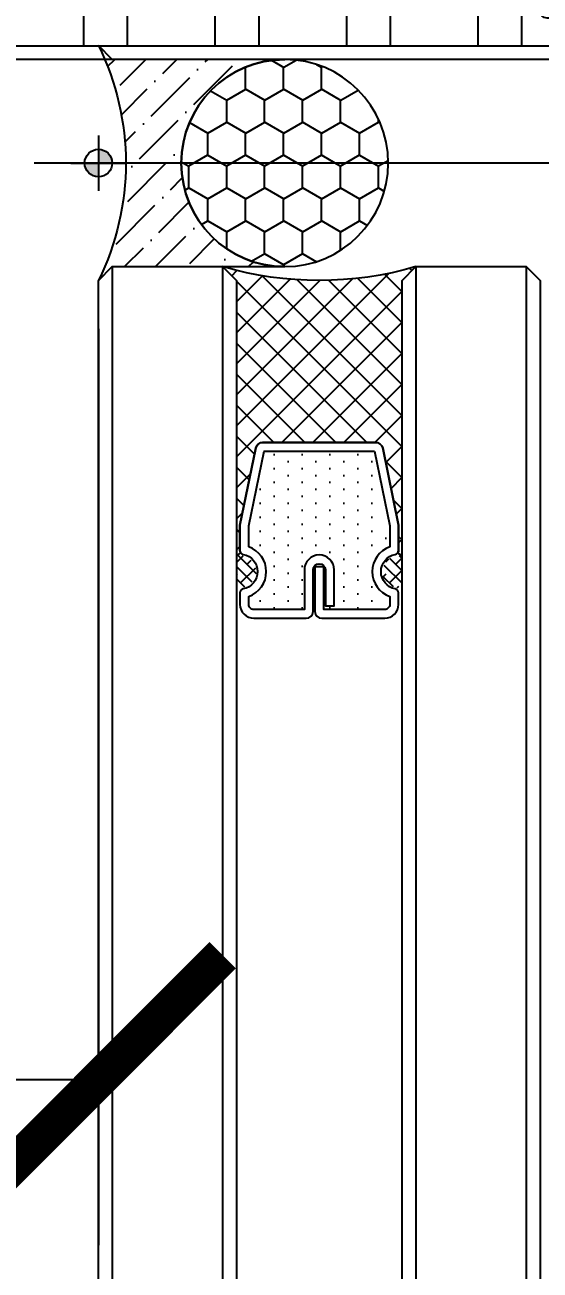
# Model space of a CAD drawing. Extents: x -8792 to 174344, y -43961 to 62816.
# Drawn here: x 122857.5 to 122894.9, y -10374 to -10283.9 of the extents above; entities that cross this region are included whole.
import ezdxf
from ezdxf.xclip import XClip

# ---------------------------------------------------------------- set-up
doc = ezdxf.new("R2010")
doc.units = 0
doc.header["$LTSCALE"] = 50
doc.header["$XCLIPFRAME"] = 0
for name, pattern in [('CENTER', [2, 1.25, -0.25, 0.25, -0.25]), ('CENTER2', [28.575000000000003, 19.05, -3.175, 3.175, -3.175]), ('DIVIDE', [1.25, 0.5, -0.25, 0, -0.25, 0, -0.25]), ('DOT2', [0.125, 0, -0.125])]:
    doc.linetypes.add(name, pattern=pattern)
for name, color, linetype in [('#标注', 1, 'Continuous'), ('#玻璃', 130, 'Continuous'), ('#胶', 95, 'Continuous'), ('#轴线', 1, 'CENTER2'), ('#配件', 11, 'Continuous'), ('#铝型材', 3, 'Continuous'), ('#铝板', 2, 'Continuous'), ('6 附件', 6, 'Continuous'), ('A-FLOR-OTLN', 4, 'DOT2'), ('TC', 251, 'Continuous'), ('XC', 3, 'Continuous'), ('中心线', 1, 'CENTER2'), ('其他', 4, 'Continuous'), ('吊顶', 7, 'Continuous'), ('螺栓钉类', 241, 'Continuous')]:
    doc.layers.add(name, color=color, linetype=linetype)
doc.styles.add('JHZX', font='jrs.shx', dxfattribs={"width": 0.6, "bigfont": 'jhz.shx'})
doc.dimstyles.new('JZBZ-12', dxfattribs={"dimscale": 12, "dimtxt": 3, "dimasz": 1.5, "dimexe": 1, "dimexo": 1, "dimgap": 0.5, "dimtad": 1, "dimdec": 0, "dimdsep": 46, "dimtxsty": 'JHZX', "dimblk1": 'ARCHTICK', "dimblk2": 'ARCHTICK', "dimsah": 1, "dimcen": 0, "dimclrd": 1, "dimclre": 1, "dimclrt": 2, "dimadec": 3, "dimazin": 2, "dimtfac": 1, "dimtdec": 0, "dimtix": 1, "dimtmove": 0, "dimatfit": 3, "dimfxl": 0, "dimtolj": 1, "dimlwd": -1, "dimlwe": -1, "dimarcsym": 0})
pattern_1 = [(45, (-4671.386548304992, -3985.966912536584), (-0.4490128060534576, 0.4490128060534577), []), (135, (-4671.386548304992, -3985.966912536584), (-1.347038418160373, 0.4490128060534578), [1.5875, -0.9525000000000001])]

# ---------------------------------------------------------------- blocks, each defined once
blk = doc.blocks.new('A$Cbd8d7c8c')
at = {"layer": 'A-FLOR-OTLN', "color": 8}
blk.add_lwpolyline([(-22721.24937731028, -15689.86968211655), (-43719.41647269274, -33393.16188598087, 0.413755730742382), (-43991.60535459826, -36560.98194338084, 0.1896724665796431), (122158.1740942716, -126683.0426204044, 0.414786072981368), (124666.0152100509, -124719.4948140864), (133885.1673546026, -48361.88285301649, 0.379931253570586), (116453.2507597166, -23207.94787260017, 0.2364517045148016)], format="xyb", dxfattribs=at)
at = {"layer": '吊顶', "const_width": 3}
blk.add_lwpolyline([(36525.16269515478, -42886.23891143122, 0.056654023901928), (31389.80361110461, -41079.322920529), (30859.08537955373, -40957.77536884585, -0.1125361045485018), (21289.4537036519, -36343.71662567847, -0.0289167358602449), (3039.011338204145, -19971.01165417739, 0.4135317777718731), (-633.6185435920488, -19953.37917324936), (-31397.94016679469, -50352.84389940772, 0.4147813061863365), (-31416.3285705545, -54033.31448566628, 0.1704916733923174), (123964.2830003048, -129414.7104053417, 0.4125640170375961), (126841.1750901889, -127143.2247624403), (136317.5030562885, -48655.55449670245, 1.269194860891986), (87076.80076918215, -54393.31561949174)], format="xyb", dxfattribs=at)
blk = doc.blocks.new('*U327')
at = {"layer": '6 附件', "linetype": 'DIVIDE'}
blk.add_line((0, -8.049517288775178), (0, 5.450482711232326), dxfattribs=at)
at = {"layer": '6 附件', "linetype": 'ByBlock'}
for p, q in [((-3.5, 2.450482711232325), (-3.5, 3.150482711229414)), ((-3.5, 3.150482711229414), (3.5, 3.150482711229414)), ((3.5, 3.150482711229414), (3.5, 2.450482711232325)), ((3.5, 2.450482711232325), (-3.5, 2.450482711232325)), ((-1.799999549984931, -2.049517288775178), (-1.799999549984931, 2.450482711232325)), ((1.799999549984931, -2.049517288775178), (1.799999549984931, 2.450482711232325)), ((-1.799999549984931, -2.049517288775178), (1.799999549984931, -2.049517288775178)), ((-1.612726136634591, -5.580942360291601), (-1.799999549984931, -5.049517288775178)), ((1.799999549926724, -5.049517288775178), (-1.799999549926724, -5.049517288775178)), ((1.799999549926724, -5.049517288775178), (0.2052008005557582, -6.300021799179603)), ((-0.6264907809090801, -6.300021799179603), (-1.612726136634591, -5.580942360291601)), ((-0.547282058862038, -6.549517288775178), (-0.6264907809090801, -6.300021799179603)), ((0.2052008005557582, -6.300021799179603), (-0.547282058862038, -6.549517288775178))]:
    blk.add_line(p, q, dxfattribs=at)
for centre, radius, start, end in [((0, -7.910254391383205), 11.60128894792036, 72.440826278738, 107.559173721262), ((-1.462500126566737, -3.549517288760626), 1.537499873428322, 102.6803625283, 257.3196374716745), ((1.462500126566737, -3.549517288760626), 1.537499873428361, 282.6803625283255, 77.31963747167453)]:
    blk.add_arc(centre, radius, start, end, dxfattribs=at)
blk = doc.blocks.new('*U328')
at = {"layer": '6 附件', "linetype": 'DIVIDE'}
blk.add_line((0, -6.549499039367447), (0, 5.450482711232326), dxfattribs=at)
at = {"layer": '6 附件', "linetype": 'ByBlock'}
for p, q in [((-3.5, 2.450482711232325), (-3.5, 3.150482711229414)), ((-3.5, 3.150482711229414), (3.5, 3.150482711229414)), ((3.5, 3.150482711229414), (3.5, 2.450482711232325)), ((3.5, 2.450482711232325), (-3.5, 2.450482711232325)), ((-1.799999549984931, -0.549499039367447), (-1.799999549984931, 2.450482711232325)), ((1.799999549984931, -0.549499039367447), (1.799999549984931, 2.450482711232325)), ((-1.799999549984931, -0.549499039367447), (1.799999549984931, -0.549499039367447)), ((-1.612726136634591, -4.080924110883871), (-1.799999549984931, -3.549499039367447)), ((1.799999549926724, -3.549499039367447), (-1.799999549926724, -3.549499039367447)), ((1.799999549926724, -3.549499039367447), (0.2052008005557582, -4.800003549771872)), ((-0.6264907809090801, -4.800003549771872), (-1.612726136634591, -4.080924110883871)), ((-0.547282058862038, -5.049499039367447), (-0.6264907809090801, -4.800003549771872)), ((0.2052008005557582, -4.800003549771872), (-0.547282058862038, -5.049499039367447))]:
    blk.add_line(p, q, dxfattribs=at)
for centre, radius, start, end in [((0, -7.910254391383205), 11.60128894792036, 72.440826278738, 107.559173721262), ((-1.462500126566737, -2.049499039352895), 1.537499873428322, 102.6803625283, 257.3196374716745), ((1.462500126566737, -2.049499039352895), 1.537499873428361, 282.6803625283255, 77.31963747167453)]:
    blk.add_arc(centre, radius, start, end, dxfattribs=at)
blk = doc.blocks.new('*U133')
at = {"layer": '中心线', "color": 1, "linetype": 'CENTER', "ltscale": 2.357947691000002}
blk.add_line((5.684341886080801e-13, -4.913665981791033), (5.684341886080801e-13, 32.43709610552367), dxfattribs=at)
at = {"layer": '其他', "linetype": 'Continuous'}
for p, q in [((0.3438610020396027, 26.0169789878903), (1.790000000000646, 26.28948166749138)), ((-2.399999999999409, 25.26270199671439), (-0.3861179761623816, 25.54573465733649)), ((-1.789999999999395, 25.61488566091982), (-0.3690868050284735, 25.88263492544838)), ((-1.789999999999395, 24.91051833250868), (2.273736754432321e-13, 25.24781633579421)), ((0.2311261569030876, 25.29136850966598), (1.790000000000646, 25.5851143390799)), ((0.4818958545697569, 25.6677260456408), (2.400000000000659, 25.93729800328567)), ((-1.789999999999395, 24.01488566091985), (1.790000000000646, 24.68948166749141)), ((-2.399999999999409, 23.66270199671437), (2.400000000000659, 24.33729800328565)), ((-1.789999999999395, 23.31051833250871), (1.790000000000646, 23.98511433907988)), ((-2.399999999999409, 22.06270199671435), (2.400000000000659, 22.73729800328562)), ((-1.789999999999395, 22.41488566091989), (1.790000000000646, 23.08948166749139)), ((-1.789999999999395, 21.71051833250869), (1.790000000000646, 22.38511433907986)), ((-2.399999999999409, 20.46270199671438), (2.400000000000659, 21.13729800328566)), ((-1.789999999999395, 20.81488566091986), (1.790000000000646, 21.48948166749137)), ((-1.789999999999395, 20.11051833250867), (1.790000000000646, 20.78511433907989)), ((-1.789999999999395, 19.21488566091984), (1.790000000000646, 19.8894816674914)), ((-2.399999999999409, 18.86270199671441), (2.400000000000659, 19.53729800328569)), ((-1.789999999999395, 18.5105183325087), (1.790000000000646, 19.18511433907992)), ((-1.789999999999395, 17.61488566091987), (1.790000000000646, 18.28948166749144)), ((-2.399999999999409, 17.26270199671439), (2.400000000000659, 17.93729800328567)), ((-1.789999999999395, 16.91051833250874), (1.790000000000646, 17.5851143390799)), ((-2.399999999999409, 15.66270199671437), (2.400000000000659, 16.33729800328565)), ((-1.789999999999395, 16.01488566091991), (1.790000000000646, 16.68948166749141)), ((-1.789999999999395, 15.31051833250871), (1.790000000000646, 15.98511433907988)), ((-2.399999999999409, 14.0627019967144), (2.400000000000659, 14.73729800328568)), ((-1.789999999999395, 14.41488566091989), (1.790000000000646, 15.08948166749139)), ((-1.789999999999395, 13.71051833250869), (1.790000000000646, 14.38511433907991)), ((-2.399999999999409, 12.46270199671444), (2.400000000000659, 13.13729800328571)), ((-1.789999999999395, 12.81488566091986), (1.790000000000646, 13.48948166749143)), ((-1.789999999999395, 12.11051833250873), (1.790000000000646, 12.78511433907995)), ((-1.789999999999395, 11.2148856609199), (1.790000000000646, 11.88948166749146)), ((-2.399999999999409, 10.86270199671441), (2.400000000000659, 11.53729800328569)), ((-1.789999999999395, 10.51051833250876), (1.790000000000646, 11.18511433907992)), ((-2.399999999999409, 9.26270199671439), (2.400000000000659, 9.937298003285669)), ((-1.789999999999395, 9.614885660919931), (1.790000000000646, 10.28948166749144)), ((-1.789999999999395, 8.910518332508737), (1.790000000000646, 9.585114339079901)), ((-2.399999999999409, 7.662701996714426), (2.400000000000659, 8.337298003285703)), ((-1.789999999999395, 8.014885660919909), (1.790000000000646, 8.689481667491414)), ((-1.789999999999395, 7.310518332508715), (1.790000000000646, 7.985114339079936)), ((-2.399999999999409, 6.06270199671446), (2.400000000000659, 6.737298003285738)), ((-1.789999999999395, 6.414885660919887), (1.790000000000646, 7.089481667491449)), ((-1.789999999999395, 5.710518332508749), (1.790000000000646, 6.38511433907997)), ((-1.789999999999395, 4.814885660919921), (1.790000000000646, 5.489481667491483)), ((-2.399999999999409, 4.462701996714437), (2.400000000000659, 5.137298003285715)), ((-1.789999999999395, 4.110518332508783), (1.790000000000646, 4.785114339079947)), ((-1.789999999999395, 3.214885660919955), (1.790000000000646, 3.88948166749146)), ((-2.399999999999409, 2.862701996714414), (2.400000000000546, 3.537298003285692)), ((-1.789999999999395, 2.51051833250876), (1.790000000000646, 3.185114339079924)), ((-2.399999999999409, 1.262701996714448), (2.400000000000546, 1.937298003285726)), ((-1.789999999999395, 1.614885660919932), (1.790000000000646, 2.289481667491437)), ((-1.789999999999395, 0.910518332508794), (1.790000000000646, 1.585114339079958)), ((-1.868996415000424, 1.212411918621564e-13), (1.790000000000646, 0.6894816674914712)), ((4.547473508864641e-13, 6.439777300134836e-14), (2.400000000000546, 0.3372980032857034))]:
    blk.add_line(p, q, dxfattribs=at)
at = {"layer": '螺栓钉类', "linetype": 'Continuous'}
for p, q in [((-0.2999999999993861, 31.99999999999984), (-1.789999999999281, 30.51)), ((-0.3690868050284735, 25.88263492544838), (0.300000000000523, 31.99999999999984)), ((5.684341886080801e-13, 31.99999999999989), (-0.2999999999993861, 31.99999999999989)), ((5.684341886080801e-13, 31.99999999999989), (0.3000000000006366, 31.99999999999989)), ((0.3000000000006366, 31.99999999999984), (1.790000000000532, 30.50999999999994)), ((-1.789999999999509, 25.61488566091982), (-1.789999999999281, 30.51)), ((1.790000000000532, 26.28948166749138), (1.790000000000532, 30.50999999999994)), ((1.790000000000646, 26.28948166749138), (2.400000000000659, 25.93729800328561)), ((-2.399999999999295, 25.26270199671428), (-1.789999999999509, 25.61488566091982)), ((-2.399999999999295, 25.26270199671428), (-1.789999999999395, 24.91051833250868)), ((1.790000000000646, 25.5851143390799), (2.400000000000659, 25.93729800328561)), ((1.790000000000532, 24.68948166749136), (1.790000000000532, 25.5851143390799)), ((-1.789999999999395, 24.01488566091991), (-1.789999999999395, 24.91051833250868)), ((1.790000000000646, 24.68948166749141), (2.400000000000659, 24.33729800328565)), ((-2.399999999999295, 23.66270199671425), (-1.789999999999395, 24.01488566091985)), ((-2.399999999999295, 23.66270199671425), (-1.789999999999395, 23.31051833250871)), ((1.790000000000646, 23.98511433907988), (2.400000000000659, 24.33729800328565)), ((1.790000000000532, 23.08948166749133), (1.790000000000532, 23.98511433907988)), ((-1.789999999999395, 22.41488566091989), (-1.789999999999395, 23.31051833250871)), ((1.790000000000646, 23.08948166749139), (2.400000000000659, 22.73729800328562)), ((1.790000000000646, 22.38511433907986), (2.400000000000659, 22.73729800328562)), ((-2.399999999999295, 22.06270199671429), (-1.789999999999395, 22.41488566091989)), ((-2.399999999999295, 22.06270199671429), (-1.789999999999395, 21.71051833250869)), ((-1.789999999999395, 20.81488566091986), (-1.789999999999395, 21.71051833250869)), ((1.790000000000532, 21.48948166749148), (1.790000000000646, 22.38511433907986)), ((-2.399999999999295, 20.46270199671432), (-1.789999999999395, 20.81488566091986)), ((1.790000000000646, 21.48948166749137), (2.400000000000659, 21.1372980032856)), ((1.790000000000646, 20.78511433907989), (2.400000000000659, 21.1372980032856)), ((1.790000000000532, 19.88948166749146), (1.790000000000532, 20.78511433907983)), ((-2.399999999999295, 20.46270199671432), (-1.789999999999395, 20.11051833250867)), ((-1.789999999999395, 19.21488566091984), (-1.789999999999395, 20.11051833250867)), ((1.790000000000646, 19.8894816674914), (2.400000000000659, 19.53729800328563)), ((-2.399999999999295, 18.8627019967143), (-1.789999999999395, 19.21488566091984)), ((1.790000000000646, 19.18511433907992), (2.400000000000659, 19.53729800328563)), ((1.790000000000532, 18.28948166749144), (1.790000000000532, 19.18511433907987)), ((-2.399999999999295, 18.8627019967143), (-1.789999999999395, 18.5105183325087)), ((-1.789999999999395, 17.61488566091987), (-1.789999999999395, 18.51051833250865)), ((1.790000000000646, 18.28948166749144), (2.400000000000659, 17.93729800328567)), ((-2.399999999999295, 17.26270199671428), (-1.789999999999395, 17.61488566091987)), ((-2.399999999999295, 17.26270199671428), (-1.789999999999395, 16.91051833250874)), ((1.790000000000646, 17.5851143390799), (2.400000000000659, 17.93729800328567)), ((1.790000000000532, 16.68948166749147), (1.790000000000532, 17.58511433907984)), ((-1.789999999999395, 16.01488566091991), (-1.789999999999395, 16.91051833250874)), ((1.790000000000646, 16.68948166749141), (2.400000000000659, 16.33729800328565)), ((1.790000000000646, 15.98511433907988), (2.400000000000659, 16.33729800328565)), ((-2.399999999999295, 15.66270199671431), (-1.789999999999395, 16.01488566091991)), ((-2.399999999999295, 15.66270199671431), (-1.789999999999395, 15.31051833250871)), ((1.790000000000532, 15.0894816674915), (1.790000000000532, 15.98511433907976)), ((-1.789999999999395, 14.41488566091989), (-1.789999999999395, 15.31051833250871)), ((1.790000000000646, 15.08948166749139), (2.400000000000659, 14.73729800328562)), ((1.790000000000646, 14.38511433907991), (2.400000000000659, 14.73729800328562)), ((-2.399999999999295, 14.06270199671435), (-1.789999999999395, 14.41488566091989)), ((-2.399999999999295, 14.06270199671435), (-1.789999999999395, 13.71051833250869)), ((-1.789999999999395, 12.81488566091992), (-1.789999999999395, 13.71051833250869)), ((1.790000000000532, 13.48948166749148), (1.790000000000532, 14.38511433907991)), ((-2.399999999999295, 12.46270199671432), (-1.789999999999395, 12.81488566091986)), ((1.790000000000646, 13.48948166749143), (2.400000000000659, 13.13729800328566)), ((1.790000000000646, 12.78511433907995), (2.400000000000659, 13.13729800328566)), ((1.790000000000532, 11.88948166749146), (1.790000000000532, 12.78511433907995)), ((-2.399999999999295, 12.46270199671432), (-1.789999999999395, 12.11051833250873)), ((-1.789999999999395, 11.21488566091995), (-1.789999999999395, 12.11051833250878)), ((1.790000000000646, 11.88948166749146), (2.400000000000659, 11.53729800328569)), ((-2.399999999999295, 10.8627019967143), (-1.789999999999395, 11.2148856609199)), ((-2.399999999999295, 10.8627019967143), (-1.789999999999395, 10.51051833250876)), ((1.790000000000646, 11.18511433907992), (2.400000000000659, 11.53729800328569)), ((1.790000000000532, 10.28948166749144), (1.790000000000532, 11.18511433907992)), ((-1.789999999999395, 9.614885660919875), (-1.789999999999395, 10.5105183325087)), ((1.790000000000646, 10.28948166749144), (2.400000000000659, 9.937298003285669)), ((1.790000000000646, 9.585114339079901), (2.400000000000659, 9.937298003285669)), ((-2.399999999999295, 9.262701996714334), (-1.789999999999395, 9.614885660919931)), ((-2.399999999999295, 9.262701996714334), (-1.789999999999395, 8.910518332508737)), ((1.790000000000646, 8.68948166749147), (1.790000000000646, 9.585114339079901)), ((-1.789999999999395, 8.014885660919909), (-1.789999999999395, 8.910518332508737)), ((1.790000000000646, 8.689481667491414), (2.400000000000659, 8.337298003285646)), ((1.790000000000646, 7.985114339079936), (2.400000000000659, 8.337298003285646)), ((-2.399999999999295, 7.662701996714369), (-1.789999999999395, 8.014885660919909)), ((-2.399999999999295, 7.662701996714369), (-1.789999999999395, 7.310518332508715)), ((-1.789999999999395, 6.414885660919887), (-1.789999999999395, 7.310518332508715)), ((1.790000000000646, 7.089481667491449), (1.790000000000646, 7.985114339079879)), ((-2.399999999999295, 6.062701996714346), (-1.789999999999395, 6.414885660919887)), ((1.790000000000646, 7.089481667491449), (2.400000000000659, 6.737298003285681)), ((1.790000000000646, 6.38511433907997), (2.400000000000659, 6.737298003285681)), ((1.790000000000646, 5.489481667491483), (1.790000000000646, 6.385114339079856)), ((-2.399999999999295, 6.062701996714346), (-1.789999999999395, 5.710518332508749)), ((-1.789999999999395, 4.814885660919921), (-1.789999999999395, 5.710518332508806)), ((1.790000000000646, 5.489481667491483), (2.400000000000659, 5.137298003285715)), ((-2.399999999999295, 4.462701996714324), (-1.789999999999395, 4.814885660919921)), ((1.790000000000646, 4.785114339079947), (2.400000000000659, 5.137298003285715)), ((1.790000000000646, 3.88948166749146), (1.790000000000646, 4.785114339079947)), ((-2.399999999999295, 4.462701996714324), (-1.789999999999395, 4.110518332508783)), ((-1.789999999999395, 3.214885660919955), (-1.789999999999395, 4.110518332508726)), ((1.790000000000646, 3.88948166749146), (2.400000000000659, 3.537298003285692)), ((-2.399999999999295, 2.862701996714357), (-1.789999999999395, 3.214885660919955)), ((-2.399999999999295, 2.862701996714357), (-1.789999999999395, 2.51051833250876)), ((1.790000000000646, 3.185114339079924), (2.400000000000659, 3.537298003285692)), ((1.790000000000646, 2.289481667491437), (1.790000000000646, 3.185114339079924)), ((-1.789999999999395, 1.614885660919932), (-1.789999999999395, 2.51051833250876)), ((1.790000000000646, 2.289481667491437), (2.400000000000659, 1.937298003285669)), ((1.790000000000646, 1.585114339079958), (2.400000000000659, 1.937298003285669)), ((-2.399999999999295, 1.262701996714391), (-1.789999999999395, 1.614885660919932)), ((-2.399999999999295, 1.262701996714391), (-1.789999999999395, 0.910518332508794)), ((-1.789999999999395, 0.2000000000001099), (-1.789999999999395, 0.910518332508794)), ((1.790000000000646, 0.6894816674914144), (1.790000000000646, 1.585114339080015)), ((-4.749999999999432, -2.137196594791809), (-4.749999999999432, 6.439777300134836e-14)), ((-4.749999999999432, 6.439777300134836e-14), (-1.989999999999441, 1.212411918621564e-13)), ((-1.989999999999441, 1.212411918621564e-13), (2.600000000000591, 6.439777300134836e-14)), ((1.790000000000646, 0.6894816674914712), (2.400000000000659, 0.3372980032857034)), ((2.400000000000546, 0.200000000000053), (2.400000000000659, 0.3372980032857034)), ((2.600000000000591, 6.439777300134836e-14), (4.750000000000568, 7.554354140540343e-15)), ((4.750000000000568, -2.137196594791809), (4.750000000000568, 7.554354140540343e-15)), ((-0.3999999999994088, -3.29999999999989), (0.4000000000005457, -3.299999999999947)), ((-0.3999999999994088, -3.689993742175197), (-0.3999999999994088, -3.29999999999989)), ((0.4000000000005457, -3.689993742175197), (0.4000000000005457, -3.299999999999947))]:
    blk.add_line(p, q, dxfattribs=at)
for centre, radius, start, end in [((-3.340083333331904, 34.89508333333226), 4.650990666572491, 289.4679947367609, 321.5035641735586), ((0.0357237604303009, 25.69329009620066), 0.4469038579715855, 154.9327744134776, 46.40998288717338), ((-1.989999999999441, 0.2000000000001099), 0.2, 270, 0), ((2.600000000000591, 0.200000000000053), 0.2, 180, 270), ((5.684341886080801e-13, 4.300000000000019), 8, 233.5764263576679, 267.1340160174038), ((5.684341886080801e-13, 4.300000000000019), 8, 272.8659839825962, 306.4235736423321)]:
    blk.add_arc(centre, radius, start, end, dxfattribs=at)
blk = doc.blocks.new('A$Cb70f4211')
at = {"layer": 'XC'}
blk.add_lwpolyline([(22.99995731236413, 21.99991490575485), (22.99995731236413, -15.00001716474071), (20.99995731236413, -15.00001716474071), (20.99995731236413, 19.99991490575485), (-1.000042701489292, 19.99988188128918), (-1.000026562483981, 10.49991939915344), (-1.300025439122692, 9.999918725341558), (-1.000024315784685, 9.499919399386272), (-1.000010835472494, 3.499919399386272, -0.414213562373095), (-1.500009712064639, 2.999918275978416), (-2.500009712064639, 2.999916029162705, -0.414213562373095), (-3.000010835472494, 3.499914905754849), (-3.000047906301916, 19.99991490575485), (-17.50004616274964, 19.99986006645486, -0.4142138215114166), (-18.00004805380013, 20.49985861778259), (-18.00005095102824, 21.49985837680288, -0.4142134444205607), (-17.50005260109901, 21.99985982524231), (-11.00005208374932, 21.99988232855685), (-10.50005140970461, 21.69988345191814), (-10.00005208374932, 21.99988457537256), (22.99995731236413, 21.99988457537256)], format="xyb", dxfattribs=at)
at = {"layer": '6 附件', "xscale": -1, "rotation": 0.0001287275399075583}
blk.add_blockref('*U328', (-10.50004657823592, 19.54939709487371), dxfattribs=at)
at = {"layer": '6 附件', "rotation": 90}
blk.add_blockref('*U327', (-2.019915537675843, 9.878360215341672), dxfattribs=at)
at = {"layer": '螺栓钉类', "rotation": 270}
blk.add_blockref('*U133', (20.99995731236413, -7.500017008278519), dxfattribs=at)
blk = doc.blocks.new('A$C4fdf1d9b')
at = {"layer": 'TC', "ltscale": 0.5}
h = blk.add_hatch(dxfattribs=at)
h.set_pattern_fill('ANSI32', color=256, scale=2, angle=225, style=0)
h.set_pattern_definition([(270, (2, -1757.500000156557), (9.525000000000002, -1.77635683940025e-15), []), (270, (-1.175001371419057, -1760.675001527918), (9.525000000000002, -1.77635683940025e-15), [])])
h.paths.add_polyline_path([(2, 67.49999984350143), (20, 49.49999984350143), (484.0003725878778, 72.49973735765889), (484.0001232803625, 91.50033447201713)])
h.paths.add_polyline_path([(151.0000000002328, -1449.000000000058), (169.000000000291, -1431.000000000058), (19, -1431.000000000058), (1, -1449.000000000058)])
h.paths.add_polyline_path([(300.9999999995343, -1649.000000000058), (318.9999999995343, -1631.000000000058), (168.9999999998254, -1631.000000000058), (150.9999999997672, -1649.000000000058)])
h.paths.add_polyline_path([(341.4995379747124, -1849.000005883368), (342.4997429589421, -1831.000008423165), (318.9999999997672, -1831.000008423194), (301.0000005903566, -1849.000005883368)])
h.paths.add_polyline_path([(359.5004362852633, -1831.000322590957), (359.5004365022469, -1849.00032520797), (2481.165297608241, -1849.000325207911), (2481.165297391271, -1831.000322588559)])
at = {"layer": '#铝板'}
blk.add_lwpolyline([(358.5004614342615, -1849.000016706083), (2483.999753115582, -1849.000634242781), (2483.999712674646, -1831.000636489538), (2484.999712674646, -1831.000634242781), (2484.999755362282, -1850.000634242781), (357.5004591875186, -1850.000033321488)], dxfattribs=at)
at = {"color": 6, "ltscale": 10, "rotation": 359.9987671874062}
blk.add_blockref('A$Cb70f4211', (2484.999385434901, -1849.99998205126), dxfattribs=at)
blk = doc.blocks.new('XDSFFGGH')
at = {"layer": '#胶'}
h = blk.add_hatch(dxfattribs=at)
h.set_pattern_fill('ANSI36', color=256, angle=-90.00000000000001, style=0)
h.set_pattern_definition([(315, (70143.88207046238, 25666.65930587909), (3.086963041617522, -0.8418990113502341), [3.96875, -0.79375, 0, -0.79375])])
edge = h.paths.add_edge_path()
edge.add_line((65952.00156702784, 20473.57966751065), (65956.98156718437, 20473.57966751065))
edge.add_arc((65956.98156718437, 20481.0796676672), 7.500000156549504, 90, 270, ccw=False)
edge.add_line((65956.98156718437, 20488.57966782376), (65952.00156702784, 20488.57966782376))
edge.add_line((65952.00156702784, 20488.57966782376), (65951.4371204788, 20488.57966782376))
edge.add_line((65951.4371204788, 20488.57966782376), (65949.48156702782, 20488.57966782376))
edge.add_line((65949.48156702782, 20488.57966782376), (65948.48156702782, 20488.57966782376))
edge.add_line((65948.48156702782, 20488.57966782376), (65944.48156702782, 20488.57966782376))
edge.add_line((65944.48156702782, 20488.57966782376), (65943.48156702782, 20489.57966782376))
edge.add_arc((65926.22585993556, 20481.0796676672), 19.23562917908797, -26.224426557795084, 26.224426557804804, ccw=False)
edge.add_line((65943.48156702782, 20472.57966751065), (65944.48156702782, 20473.57966751065))
edge.add_line((65944.48156702782, 20473.57966751065), (65948.48156702782, 20473.57966751065))
edge.add_line((65948.48156702782, 20473.57966751065), (65949.48156702782, 20473.57966751065))
edge.add_line((65949.48156702782, 20473.57966751065), (65951.00156702784, 20473.57966751065))
edge.add_line((65951.00156702784, 20473.57966751065), (65952.00156702784, 20473.57966751065))
at = {"layer": '#配件'}
h = blk.add_hatch(dxfattribs=at)
h.set_pattern_fill('HONEY', color=256, angle=-90.00000000000001, style=0)
h.set_pattern_definition([(270, (70143.88207046238, 25666.65930587909), (1.374814999999999, -2.381250000000001), [1.5875, -3.175]), (29.99999999999998, (70143.88207046238, 25666.65930587909), (1.374815492761696, 2.381249715503902), [1.5875, -3.174999999999999]), (329.9999999999999, (70143.88207046238, 25666.65930587909), (2.749630492761694, -2.844960978520302e-07), [-3.174999999999999, 1.5875])])
edge = h.paths.add_edge_path()
edge.add_arc((65956.98156718437, 20481.0796676672), 7.500000156550414, 0, 360)
at = {"extrusion": (0, 0, -1)}
h = blk.add_hatch(color=1, dxfattribs=at)
edge = h.paths.add_edge_path()
edge.add_arc((-65943.48156702782, 20481.0796676672), 0.9999999999999999, 360, 450)
edge.add_line((-65943.48156702782, 20482.0796676672), (-65943.48156702782, 20481.0796676672))
edge.add_line((-65943.48156702782, 20481.0796676672), (-65942.48156702782, 20481.0796676672))
edge = h.paths.add_edge_path()
edge.add_arc((-65943.48156702782, 20481.0796676672), 0.9999999999999999, 180, 270)
edge.add_line((-65943.48156702782, 20480.0796676672), (-65943.48156702782, 20481.0796676672))
edge.add_line((-65943.48156702782, 20481.0796676672), (-65944.48156702782, 20481.0796676672))
at = {"layer": '#胶'}
for p, q in [((65943.48156702782, 20489.57966782376), (65944.48156702782, 20488.57966782376)), ((65944.48156702782, 20488.57966782376), (65956.98156718437, 20488.57966782376)), ((65944.48156702782, 20473.57966751065), (65943.48156702782, 20472.57966751065)), ((65956.98156718437, 20473.57966751065), (65944.48156702782, 20473.57966751065))]:
    blk.add_line(p, q, dxfattribs=at)
for centre, radius, start, end in [((65926.22585993556, 20481.0796676672), 19.23562917909247, 333.7755734421455, 26.22442655785454), ((65926.22585993556, 20481.0796676672), 19.23562917909247, 333.7755734422049, 26.22442655780478), ((65956.98156718437, 20481.0796676672), 7.500000156550414, 90, 270)]:
    blk.add_arc(centre, radius, start, end, dxfattribs=at)
at = {"layer": '#配件'}
blk.add_circle((65956.98156718437, 20481.0796676672), 7.500000156550414, dxfattribs=at)
at = {"color": 1, "extrusion": (0, 0, -1)}
for p, q in [((65943.48156702782, 20479.0796676672), (65943.48156702782, 20483.0796676672)), ((65941.48156702782, 20481.0796676672), (65945.48156702782, 20481.0796676672))]:
    blk.add_line(p, q, dxfattribs=at)
blk.add_circle((-65943.48156702782, 20481.0796676672), 1, dxfattribs=at)
blk = doc.blocks.new('*U130')
at = {"layer": '#玻璃'}
h = blk.add_hatch(dxfattribs=at)
h.set_pattern_fill('ANSI37', color=95, scale=0.5, style=0)
h.set_pattern_definition([(45, (-4671.386548304992, -3985.966912536584), (-1.122532015133644, 1.122532015133644), []), (135, (-4671.386548304992, -3985.966912536584), (-1.122532015133644, -1.122532015133644), [])])
edge = h.paths.add_edge_path()
edge.add_arc((13.22727271436543, -9.895949277519776), 0.5, 101.66357462732992, 179.9999998552378, ccw=False)
edge.add_line((13.12619035402531, -9.406273510885967), (18.70553571414985, -8.254545292779312))
edge.add_line((18.70553571414985, -8.254545292779312), (20.53618744916821, -8.25454529605895))
edge.add_arc((20.53618744862979, -8.554545296059132), 0.3000000000001819, 50.88235127368972, 89.99999989716918, ccw=False)
edge.add_line((20.72546189517834, -8.321789664797507), (20.93788397916433, -8.000000004092726))
edge.add_line((20.93788397916433, -8.000000004092726), (0.9999999999990905, -8))
edge.add_line((0.9999999999990905, -8), (-4.018966137664393e-08, -6.999999999999545))
edge.add_arc((-23.99999944694537, -14.00000005878201), 24.99999944694457, -16.260204933224998, 16.26020521833499, ccw=False)
edge.add_line((-5.356923793442547e-09, -20.99999999813781), (0.9999999946448952, -19.9999999981369))
edge.add_line((0.9999999946448952, -19.9999999981369), (20.93788400652829, -19.99999999714009))
edge.add_line((20.93788400652829, -19.99999999714009), (20.7254618926745, -19.67821029370816))
edge.add_arc((20.53618744862979, -19.44545466041063), 0.3000000000002819, 270.00000010283077, 309.1176481099815, ccw=False)
edge.add_line((20.53618744916821, -19.74545466041081), (18.70556974772899, -19.74545466369045))
edge.add_line((18.70556974772899, -19.74545466369045), (18.70553571415167, -19.74545466369045))
edge.add_line((18.70553571415167, -19.74545466369045), (13.12619035402531, -18.5937264455838))
edge.add_arc((13.22727271436543, -18.10405067894999), 0.5000000000003374, 180.0000001447621, 258.3364253726701, ccw=False)
edge.add_line((12.72727271436543, -18.10405068021328), (12.72727271408348, -17.99295434429041))
edge.add_line((12.72727271408348, -17.99295434429041), (12.72727270399719, -13.99999997823488))
edge.add_line((12.72727270399719, -13.99999997823488), (12.72727271436543, -9.895949276256488))
h = blk.add_hatch(dxfattribs=at)
h.set_pattern_fill('ANSI38', color=95, scale=0.2, style=0)
h.set_pattern_definition(pattern_1)
edge = h.paths.add_edge_path(flags=17)
edge.add_arc((22.08003762601584, -8.254545339494598), 1.170174465914431, 167.4361369484806, 372.5638632568743)
edge.add_line((23.22219127190783, -8.000000000010004), (20.93788397921162, -8.00000000410364))
edge = h.paths.add_edge_path(flags=17)
edge.add_arc((22.08003762601584, -8.254545339494598), 1.170174465914431, 167.4361369484806, 372.5638632568743)
edge.add_line((23.22219127190783, -8.000000000010004), (20.93788397921162, -8.00000000410364))
edge = h.paths.add_edge_path()
edge.add_ellipse((22.08003765246849, -19.74544763218273), major_axis=(0.8274383000213023, 0.8274383000213023), ratio=0.9999999999964249, start_angle=302.4361369483661, end_angle=507.5638632567405)
edge.add_line((20.93788400657468, -19.99999297166687), (23.22219129927271, -19.99999296757414))
h = blk.add_hatch(dxfattribs=at)
h.set_pattern_fill('ANSI38', color=95, scale=0.2, style=0)
h.set_pattern_definition(pattern_1)
edge = h.paths.add_edge_path()
edge.add_arc((22.08003762601584, -8.254545339494598), 1.170174465914431, 167.4361369484806, 372.5638632568743)
edge.add_line((23.22219127190783, -8.000000000010004), (20.93788397921162, -8.00000000410364))
h = blk.add_hatch(dxfattribs=at)
h.set_pattern_fill('DOTS', color=95, scale=0.5, style=0)
h.set_pattern_definition([(180, (460.7240095156649, -235.7473697988071), (-0.5051136364014382, 1.010227272710472), [0, -1.010227272802876])])
edge = h.paths.add_edge_path()
edge.add_line((21.95454118934322, -15.08181764587516), (24.81817623585903, -15.0818176407447))
edge.add_line((24.81817623585903, -15.0818176407447), (24.81817624486666, -18.19999363358465))
edge.add_ellipse((24.18181290120629, -18.1999936347479), major_axis=(0.4499768355802644, 0.4499768355802646), ratio=0.9999999999997978, start_angle=225.0000001047399, end_angle=315.0000001047283, ccw=False)
edge.add_line((24.18181290236953, -18.83635697835007), (23.87994499382421, -18.83635697889076))
edge.add_ellipse((22.08003765250487, -19.47272032573255), major_axis=(1.34993050678172, 1.34993050678172), ratio=0.9999999999997139, start_angle=334.4712207353473, end_angle=475.528779469961)
edge.add_line((20.28013030890543, -18.8363569853409), (18.77053185777186, -18.83635698804574))
edge.add_line((18.77053185777186, -18.83635698804574), (13.36363605772021, -17.72022703671109))
edge.add_line((13.36363605772021, -17.72022703671109), (13.36363603754853, -10.27976589202444))
edge.add_line((13.36363603754853, -10.27976589202444), (18.77053183360022, -9.163635921305286))
edge.add_line((18.77053183360022, -9.163635921305286), (20.28013028473379, -9.163635918600448))
edge.add_ellipse((22.08003762605313, -8.527272571751382), major_axis=(1.349930506783333, 1.349930506783333), ratio=0.9999999999998402, start_angle=154.4712207355561, end_angle=295.5287794697451)
edge.add_line((23.87994496965257, -9.163635912150767), (24.18181287819789, -9.163635911610072))
edge.add_ellipse((24.18181287931475, -9.799999255212242), major_axis=(0.4499768355806285, 0.4499768355806285), ratio=0.999999999998181, start_angle=315.0000001005467, end_angle=405.00000010060995, ccw=False)
edge.add_line((24.81817622297513, -9.799999254094928), (24.81817623335064, -13.68181828476872))
edge.add_line((24.81817623335064, -13.68181828476872), (24.56363089589649, -13.68181828522484))
edge.add_line((24.56363089589649, -13.68181828522484), (24.56363089452771, -12.91818227287422))
edge.add_line((24.56363089452771, -12.91818227287422), (21.95454118546695, -12.91818227754902))
edge.add_ellipse((21.95454118740508, -13.99999996171209), major_axis=(-0.7649606205146102, 0.7649606205146102), ratio=0.9999999999991456, start_angle=-44.99999989737609, end_angle=135.0000001026239)
at = {"layer": '#玻璃', "color": 8, "linetype": 'Continuous'}
for p, q in [((0, 1), (690.1756986856342, 0.9999999999999822)), ((0, -7), (690.1756986856342, -7.000000000000018)), ((-5.355104804039001e-09, -20.99999999813735), (690.1756986802791, -20.99999999813737)), ((-5.355104804039001e-09, -28.99999999813735), (690.1756986802791, -28.99999999813737))]:
    blk.add_line(p, q, dxfattribs=at)
at = {"layer": '#玻璃', "color": 130}
for points in [[(690.1756986856342, -8.000000000000018), (1, -8), (0, -7), (0, 1), (1, 2), (690.1756986856342, 1.999999999999982)], [(690.1756986802791, -29.99999999813737), (0.9999999946448952, -29.99999999813735), (-5.355104804039001e-09, -28.99999999813735), (-5.355104804039001e-09, -20.99999999813735), (0.9999999946448952, -19.99999999813735), (690.1756986802791, -19.99999999813737)]]:
    blk.add_lwpolyline(points, dxfattribs=at)
at = {"layer": '#玻璃', "color": 95, "elevation": 1.58712893258799e-08}
for points in [[(12.72727271436543, -9.895949276256488, -0.3557714435114023), (13.12619035402531, -9.406273510885967), (18.70553571414985, -8.254545292779312), (20.53618744916821, -8.25454529605895, -0.1723599693246826), (20.72546189517834, -8.321789664797507), (20.93788397916433, -8.000000004092726), (0.9999999999990905, -8), (-4.018966137664393e-08, -6.999999999999545, -0.1428571461293512), (-5.356923793442547e-09, -20.99999999813781), (0.9999999946448952, -19.9999999981369), (20.93788400652829, -19.99999999714009), (20.7254618926745, -19.67821029370816, -0.1723599665555031), (20.53618744916821, -19.74545466041081), (18.70556974772899, -19.74545466369045), (18.70553571415167, -19.74545466369045), (13.12619035402531, -18.5937264455838, -0.3557714435114023), (12.72727271436543, -18.10405068021328), (12.72727271408348, -17.99295434429041), (12.72727270399719, -13.99999997823488)], [(13.36363605779479, -10.00703858792394), (18.77053185776367, -8.890908636606127), (20.28036949802117, -8.89090863934598, 0.7064841836147231), (23.87970332083569, -8.890915671214316), (24.45453958995313, -8.890915672244319, -0.4142135626265599), (24.81817624559153, -9.254552329500257), (24.81817623382994, -13.68181828476827), (21.73635951494271, -13.68181829046944), (21.73635951608139, -14.31818163409434), (24.95453957810332, -14.3181816281417, 0.4142135610531581), (25.45453957717837, -13.81818162947002), (25.45453958930193, -9.254552331190553, 0.4142135626264271), (24.45453959109363, -8.254552328533919), (23.62388649060267, -8.25455232704553, 0.3584896500331601), (23.32950985961179, -8.49673883530977, -0.8237466754606625), (20.83056434118589, -8.4967331422381, 0.3584909324768797), (20.53618744916821, -8.25454529605895), (18.70553571415076, -8.254545292779312), (13.12619035402531, -9.406273510885967, 0.3557714435114023), (12.72727271436543, -9.895949276256488), (12.72727270399719, -13.99999997823488), (12.72727271408348, -17.99295434429041), (12.72727271436543, -18.10405068021328, 0.3557714435114023), (13.12619035402531, -18.5937264455838), (13.23498444909728, -18.6161844977687), (13.2349858400712, -18.61617775943978), (18.70556974772899, -19.74545466369045), (20.53618744916821, -19.74545466041081, 0.3584909324105703), (20.83056434117225, -19.50326681430079, -0.8237466755765136), (23.32950985966545, -19.50326112143739, 0.3584896500640142), (23.62388649091736, -19.74544762942423), (24.45453959109363, -19.74544762793585, 0.4142135626264271), (25.45453958930193, -18.74544762527921), (25.45453957920745, -14.94545429554682, 0.414213562119763), (24.95453957831069, -14.44545429687514), (21.95454118820271, -14.4454543022498, -1), (21.95454118660564, -13.55454562117438), (24.5636308956673, -13.55454561649958), (24.5636308945268, -12.91818227278918), (21.95454118546604, -12.91818227746398, 1), (21.95454118934413, -15.0818176459602), (24.81817623585812, -15.0818176408302), (24.81817624559153, -18.74544762696951, -0.4142135626265599), (24.45453958995313, -19.10908428422545), (23.87970332083569, -19.10908428525545, 0.7064841836147231), (20.28036949802117, -19.10909131712378), (18.77053185776731, -19.10909131986409), (13.36363605779479, -17.99296136854582), (13.36363604770759, -13.99999997662735)]]:
    blk.add_lwpolyline(points, format="xyb", close=True, dxfattribs=at)
blk = doc.blocks.new('sdasdf')
at = {"layer": '#轴线'}
blk.add_line((362778.8278885852, -1412.999983558722), (362598.8187910244, -1412.999983558693), dxfattribs=at)
blk = doc.blocks.new('_ARCHTICK')
at = {"color": 0, "linetype": 'ByBlock', "const_width": 0.15}
blk.add_lwpolyline([(-0.5, -0.5), (0.5, 0.5)], dxfattribs=at)
blk = doc.blocks.new('*D184')
at = {"layer": '#标注', "color": 1, "ltscale": 10, "transparency": 16777216}
for p, q in [((120762.8691946794, -10298.39223781805), (120762.8691946794, -10372.24541785924)), ((122862.8690074866, -10305.89222346101), (122862.8690074866, -10372.24541785924)), ((120762.8691946794, -10360.24541785924), (122862.8690074866, -10360.24541785924))]:
    blk.add_line(p, q, dxfattribs=at)
at = {"layer": 'Defpoints', "color": 0, "ltscale": 10, "transparency": 16777216}
for p in [(120762.8691946794, -10286.39223781805), (122862.8690074866, -10293.89222346101), (122862.8690074866, -10360.24541785924)]:
    blk.add_point(p, dxfattribs=at)
at = {"layer": '#标注', "color": 1, "ltscale": 10, "transparency": 16777216, "xscale": 18, "yscale": 18, "zscale": 18, "rotation": 180}
blk.add_blockref('_ARCHTICK', (120762.8691946794, -10360.24541785924), dxfattribs=at)
at = {"layer": '#标注', "color": 1, "ltscale": 10, "transparency": 16777216, "xscale": 18, "yscale": 18, "zscale": 18}
blk.add_blockref('_ARCHTICK', (122862.8690074866, -10360.24541785924), dxfattribs=at)
at = {"layer": '#标注', "color": 2, "ltscale": 10, "transparency": 16777216, "insert": (121812.869101083, -10336.24541785924), "char_height": 36, "attachment_point": 5, "style": 'JHZX'}
blk.add_mtext('\\A1;VAL', dxfattribs=at)

msp = doc.modelspace()

# ---------------------------------------------------------------- linework, layer by layer
at = {"layer": '#轴线'}
msp.add_line((123038.227188969, -10293.89222346096), (122858.2180914082, -10293.89222346096), dxfattribs=at)

# ---------------------------------------------------------------- block references
at = {"layer": '#玻璃', "rotation": 270}
msp.add_blockref('*U130', (122892.8690074868, -10301.3922236229), dxfattribs=at)
at = {"layer": '#铝型材', "xscale": -1, "rotation": 180}
msp.add_blockref('XDSFFGGH', (56919.38744045883, 10187.1874442062), dxfattribs=at)
at = {"ltscale": 10}
ref = msp.add_blockref('A$Cbd8d7c8c', (22321.9819401807, 94074.68456757195), dxfattribs=at)
XClip(ref).set_block_clipping_path([(76291.00630252008, -72283.99184971683), (103268.9259821397, -47877.30861059863)])
at = {"color": 6, "ltscale": 10}
msp.add_blockref('A$C4fdf1d9b', (120412.8691946796, -8436.392223304443), dxfattribs=at)
msp.add_blockref('sdasdf', (-239740.6006996162, -8880.8922399023))

# ---------------------------------------------------------------- dimensions: what is measured, and where the dimension line sits
at = {"layer": '#标注', "ltscale": 10}
dim = msp.add_linear_dim(base=(122862.8690074866, -10360.24541785924), p1=(120762.8691946794, -10286.39223781805), p2=(122862.8690074866, -10293.89222346101), text='VAL', dimstyle='JZBZ-12', dxfattribs=at)
dim.commit()
dim.dimension.update_dxf_attribs({"geometry": '*D184', "text_midpoint": (121812.869101083, -10336.24541785924)})

# ---------------------------------------------------------------- leaders
msp.add_leader([(122959.938725024, -10327.19789533551), (122959.938725024, -10417.19660733525), (122589.7092014778, -10417.19660733525)], dimstyle='JZBZ-12', dxfattribs=at)

doc.saveas('drawing.dxf')
